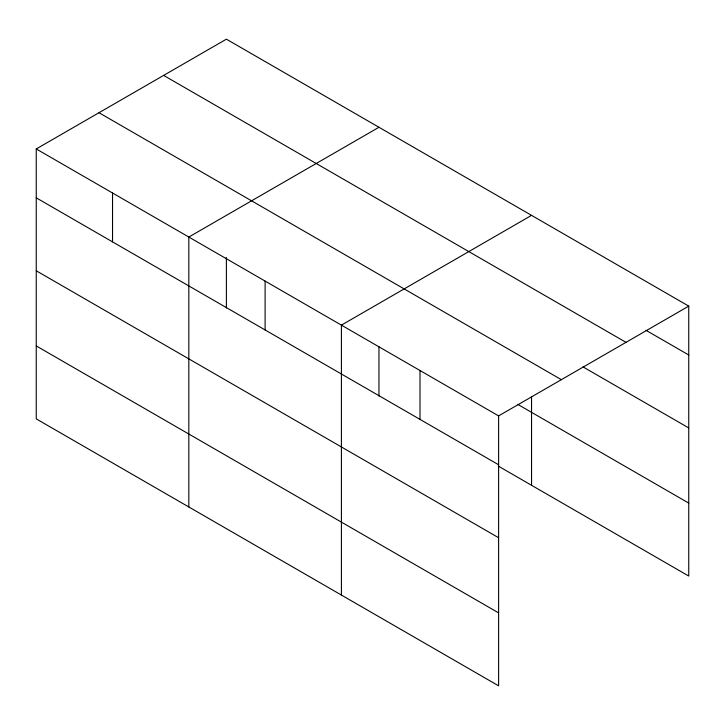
<?xml version="1.0" encoding="UTF-8"?>
<svg xmlns="http://www.w3.org/2000/svg" width="725" height="725" viewBox="0 0 725 725"><rect width="100%" height="100%" fill="white"/><g stroke="black" fill="none" stroke-linecap="round" stroke-linejoin="round"><path stroke-width="1.09" d="M36.25 148.951L498.61 415.896L498.61 685.823L36.25 418.878L36.25 148.951L226.39 39.177L688.75 306.122L688.75 576.049L498.293 466.084M378.967 127.265L188.826 237.048L188.826 506.974M531.543 215.361L341.412 325.135L341.412 595.062M498.61 415.896L688.75 306.122M646.057 330.346L688.75 354.996M163.642 75.4L626.001 342.345M582.982 366.877L688.75 427.94M98.999 112.728L561.358 379.673M517.858 404.432L688.75 503.096M36.25 197.834L498.61 464.77M36.25 270.778L498.61 537.723M36.25 345.934L498.61 612.879M531.543 396.638L531.543 485.288M420.011 370.511L420.011 419.394M378.967 346.695L378.967 396.077M265.114 281.092L265.114 329.966M226.39 257.484L226.39 307.98M112.538 192.995L112.538 241.878"/></g></svg>
